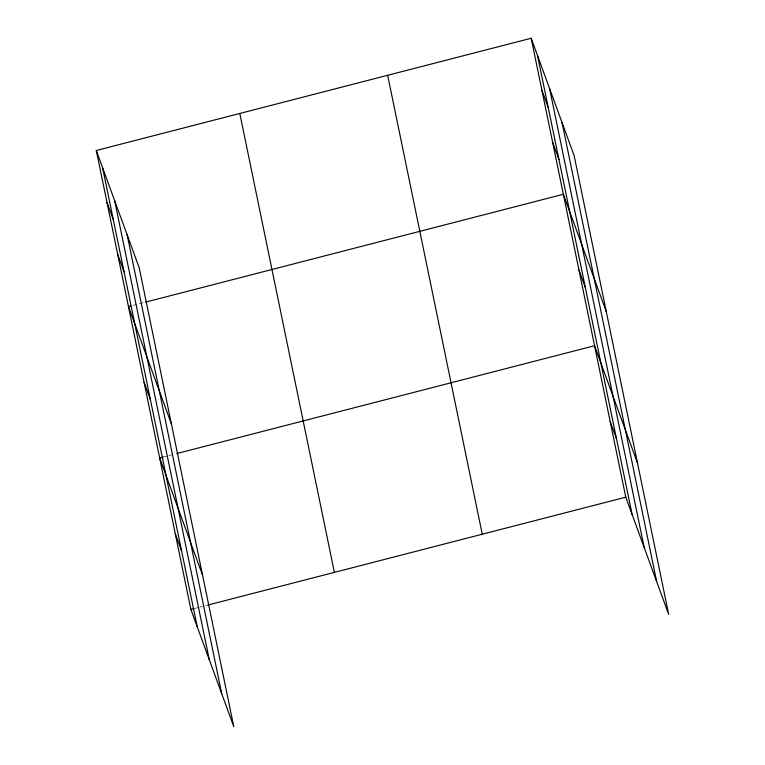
<?xml version="1.0" encoding="UTF-8"?>
<svg xmlns="http://www.w3.org/2000/svg" width="765" height="765" viewBox="0 0 765 765"><rect width="100%" height="100%" fill="white"/><g stroke="black" fill="none" stroke-linecap="round" stroke-linejoin="round"><path stroke-width="0.57" stroke-dasharray="3.83 2.87" d="M133.005 305.359L144.403 302.424M163.079 457.097L167.64 455.921M168.778 455.624L173.33 454.448M195.429 608.252L198.852 607.362M199.99 607.075L204.542 605.899M205.68 605.603L207.965 605.01"/><path stroke-width="1.15" d="M96.294 150.504L139.23 267.836L233.813 726.75L190.877 609.428L96.294 150.504L531.187 38.25L574.123 155.572L668.706 614.496L625.77 497.164L531.187 38.25M130.729 305.952L128.453 306.536L171.389 423.867M145.541 302.127L563.346 194.281L606.282 311.613M163.079 457.097L159.665 457.977L202.601 575.309M176.753 453.569L594.558 345.723L637.494 463.055M190.877 609.428L194.291 608.538M207.965 605.01L625.77 497.164M541.907 90.26L548.237 107.559M552.626 142.271L558.957 159.569M578.952 270.007L585.282 287.305M610.164 421.448L616.494 438.747M107.014 202.515L113.344 219.813M117.734 254.525L124.064 271.824M144.059 382.261L150.389 399.56M175.271 533.702L181.601 551.001M562.046 122.572L656.628 581.486M549.595 88.558L644.178 547.472M537.518 55.549L632.1 514.472M387.673 75.295L482.256 534.209M239.808 113.459L334.391 572.383M127.153 234.826L221.735 693.74M114.702 200.812L209.285 659.736M102.625 167.803L197.207 626.726"/></g></svg>
